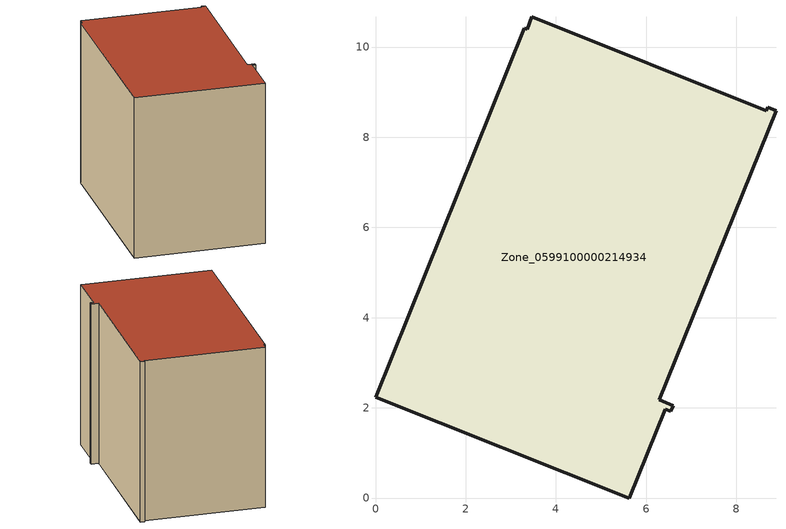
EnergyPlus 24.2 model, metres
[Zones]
Zone_0599100000214934
 floor ground (C_G): 8.7,8.66 8.88,8.59 6.29,2.18 6.6,2.05 6.55,1.92 6.42,1.97 5.63,0 0,2.24 3.3,10.42 3.37,10.4 3.47,10.67 8.67,8.59 z0
 wall outside (C_F): 8.88,8.59 8.7,8.66 8.67,8.59 3.47,10.67 3.37,10.4 3.3,10.42 0,2.24 5.63,0 6.42,1.97 6.55,1.92 6.6,2.05 6.29,2.18 8.88,8.59 z0:7.73
 roof outside (C_R): 6.29,2.18 8.88,8.59 8.7,8.66 8.67,8.59 3.47,10.67 3.37,10.4 3.3,10.42 0,2.24 5.63,0 6.42,1.97 6.55,1.92 6.6,2.05 z7.73
[BUILDING]
Pand.0599100000214934: North Axis=0; Terrain=City; Loads Convergence Tolerance Value=0.04; Temperature Convergence Tolerance Value=0.4; Solar Distribution=FullExterior; Maximum Number of Warmup Days=25; Minimum Number of Warmup Days=1
[Site:Location]
Rotterdam.The.Hague.AP_ZH_NLD Design_Conditions: Latitude=51.96; Longitude=4.45; Time Zone=1; Elevation=-4.5
[SITE:GROUNDTEMPERATURE:BUILDINGSURFACE]
18, 18, 18, 18, 18, 18, 18, 18, 18, 18, 18, 18
[MATERIAL] Thermal Absorptance=0.9; Solar Absorptance=0.7; Visible Absorptance=0.7
Name | Roughness | Thickness | Conductivity | Density | Specific Heat
G.TI.1975-1991 | MediumSmooth | 0.15 | 0.288461 | 540 | 1210
F.TI.1975-1991 | Rough | 0.3 | 0.230769 | 1920 | 840
R.TI.1975-1991 | MediumRough | 0.2 | 0.153846 | 1500 | 1000
[CONSTRUCTION]
C_G: G.TI.1975-1991
C_F: F.TI.1975-1991
C_R: R.TI.1975-1991
[ZONE]
Zone_0599100000214934: Type=1; Multiplier=1; Ceiling Height=Autocalculate; Volume=Autocalculate; Floor Area=autocalculate; Part of Total Floor Area=Yes
[ZONEINFILTRATION:DESIGNFLOWRATE]
Infil_Zone_0599100000214934: Zone or ZoneList or Space or SpaceList=Zone_0599100000214934; Schedule=AlwaysOn; Design Flow Rate Calculation Method=Flow/Area; Flow Rate per Floor Area=0.003; Constant Term Coefficient=1; Temperature Term Coefficient=0; Velocity Term Coefficient=0; Velocity Squared Term Coefficient=0
[HVACTEMPLATE:ZONE:IDEALLOADSAIRSYSTEM]
Zone_0599100000214934: Maximum Heating Supply Air Temperature=50; Minimum Cooling Supply Air Temperature=13; Maximum Heating Supply Air Humidity Ratio=0.0156; Minimum Cooling Supply Air Humidity Ratio=0.0077; Heating Limit=NoLimit; Cooling Limit=NoLimit; Dehumidification Control Type=ConstantSensibleHeatRatio; Cooling Sensible Heat Ratio=0.7; Dehumidification Setpoint=60; Humidification Control Type=None; Humidification Setpoint=30; Outdoor Air Method=None; Outdoor Air Flow Rate per Person=0.00944; Outdoor Air Flow Rate per Zone Floor Area=0; Outdoor Air Flow Rate per Zone=0; Demand Controlled Ventilation Type=None; Outdoor Air Economizer Type=NoEconomizer; Heat Recovery Type=None; Sensible Heat Recovery Effectiveness=0.7; Latent Heat Recovery Effectiveness=0.65
[ZONECONTROL:THERMOSTAT]
ThermostatControl_Zone_0599100000214934: Zone or ZoneList=Zone_0599100000214934; Control Type Schedule=DualSetpointControlType; Control 1=Thermostat_Zone_0599100000214934; Temperature Difference Between Cutout And Setpoint=0
[THERMOSTATSETPOINT:DUALSETPOINT]
Thermostat_Zone_0599100000214934: Heating Setpoint Temperature Schedule=HeatingSetpoint_Zone_0599100000214934; Cooling Setpoint Temperature Schedule=CoolingSetpoint_Zone_0599100000214934
[SCHEDULE:COMPACT]
HeatingSetpoint_Zone_0599100000214934: Through: 12/31, For: AllDays, Until: 24:00, 21
CoolingSetpoint_Zone_0599100000214934: Through: 12/31, For: AllDays, Until: 24:00, 24
DualSetpointControlType: Through: 12/31, For: AllDays, Until: 24:00, 4
AlwaysOn: Through: 12/31, For: AllDays, Until: 24:00, 1
